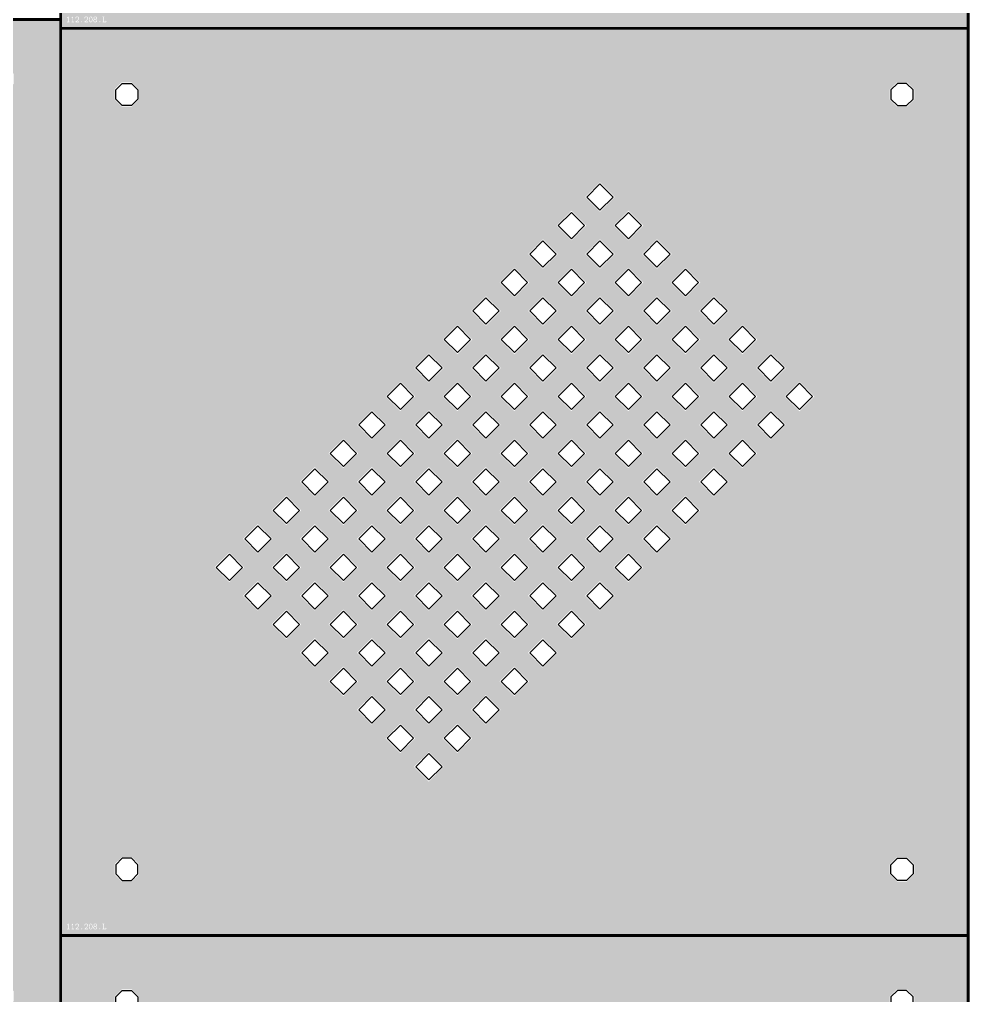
# Model space of a CAD drawing. Extents: x -50800 to 50800, y -50800 to 50800.
# Drawn here: x -3385 to 4925, y 25177 to 33655 of the extents above; entities that cross this region are included whole.
import ezdxf

# ---------------------------------------------------------------- set-up
doc = ezdxf.new("R2010")
doc.units = 13
doc.header["$MEASUREMENT"] = 0
doc.layers.get('0').update_dxf_attribs({"color": 6})
doc.layers.add('L14D0 Au', color=2, linetype='Continuous', transparency=0.6)
doc.layers.add('L16D0 Col', color=254, linetype='Continuous')
doc.layers.add('L20D0 Key', color=8, linetype='Continuous')

# ---------------------------------------------------------------- blocks, each defined once
blk = doc.blocks.new('128.70.L.RIE')
at = {"layer": 'L16D0 Col', "const_width": 25}
blk.add_lwpolyline([(9000, 0), (0, 0), (0, 9000), (9000, 9000)], close=True, dxfattribs=at)
blk = doc.blocks.new('128.130.L.RIE')
at = {"layer": 'L14D0 Au'}
h = blk.add_hatch(color=256, dxfattribs=at)
h.paths.add_polyline_path([(304.7, 90.7), (300, 93.9), (298.4, 94), (294.1, 92.4), (290.9, 88.2), (288.9, 83.3), (287.8, 77.4), (287.7, 74.2), (288.2, 67.6), (289.5, 62.1), (291.7, 57.4), (292.1, 56.7), (296.3, 53), (298.4, 52.5), (302.8, 54.2), (306.3, 59.2), (306.3, 59.4), (308.2, 64.4), (309.2, 70.3), (309.4, 74.2), (308.9, 80.6), (307.4, 86), (304.8, 90.3)], flags=0)
h.paths.add_polyline_path([(559.4, 409.3), (471.5, 409.3), (409.3, 471.5), (409.3, 559.4), (471.5, 621.5), (559.4, 621.5), (621.5, 559.4), (621.5, 471.5)], flags=16)
h.paths.add_polyline_path([(8528.5, 8378.5), (8440.6, 8378.5), (8378.5, 8440.6), (8378.5, 8528.5), (8440.6, 8590.7), (8528.5, 8590.7), (8590.7, 8528.5), (8590.7, 8440.6)], flags=16)
h.paths.add_polyline_path([(8528.5, 409.3), (8440.6, 409.3), (8378.5, 471.5), (8378.5, 559.4), (8440.6, 621.5), (8528.5, 621.5), (8590.7, 559.4), (8590.7, 471.5)], flags=16)
h.paths.add_polyline_path([(559.4, 8378.5), (471.5, 8378.5), (409.3, 8440.6), (409.3, 8528.5), (471.5, 8590.7), (559.4, 8590.7), (621.5, 8528.5), (621.5, 8440.6)], flags=16)
h.paths.add_polyline_path([(62.2, 95.9), (62.7, 96.9), (64.9, 98.8), (67, 95.4), (67, 53.5), (73.8, 53.5), (76.8, 51.2), (73.8, 48.8), (55.4, 48.8), (52.2, 51.2), (55.4, 53.5), (62, 53.5), (62, 87.8), (61.8, 87.7), (57, 84.8), (54.3, 84.3), (51.9, 86.6), (54.6, 89), (58.6, 90.8)], flags=16)
h.paths.add_polyline_path([(157, 57.4), (153.8, 52.8), (152.6, 51.7), (147.9, 49), (142.6, 48), (141.7, 48), (136.2, 48.8), (131.6, 51.2), (129.1, 53.5), (126.2, 58.4), (125.6, 62.8), (126.7, 68), (130.4, 72.2), (130.6, 72.5), (135.7, 75), (136.2, 75.2), (130.8, 77.9), (127.6, 81.8), (127.2, 82.4), (126.6, 86), (127.9, 91), (131.5, 95.4), (136.3, 97.9), (141.7, 98.8), (147.4, 97.9), (152.1, 95.4), (154, 93.5), (156.7, 88.5), (157, 86), (155.5, 80.9), (151.6, 77.2), (147.4, 75.2), (152.8, 72.7), (156.3, 68.8), (157.5, 66.3), (158, 62.8)], flags=16)
h.paths.add_polyline_path([(251.2, 97.1), (256.4, 98.6), (259.6, 98.8), (265.3, 97.9), (269.7, 95.2), (271.2, 93.9), (273.4, 88.7), (273.6, 87.5), (272.4, 82.1), (269.2, 77.4), (268.7, 76.9), (266.8, 75.5), (271.5, 72.4), (274.6, 68), (275.2, 65.3), (275.6, 62.8), (274.6, 57.2), (271.4, 52.7), (270.5, 51.8), (265.8, 49), (260.4, 48), (259.6, 48), (253.7, 48.6), (248.8, 50.7), (246.1, 52.8), (243.3, 57.7), (243.1, 59.9), (245.6, 63.4), (246.1, 63.4), (249, 61.4), (249.2, 60.2), (248.7, 58.4), (248.5, 58.1), (250.8, 55), (255.6, 53), (259.6, 52.5), (265, 53.7), (268.8, 57.2), (269, 57.2), (270.7, 62.8), (269.2, 68), (267.2, 70.2), (262.5, 72.7), (259.3, 73), (255.7, 73), (252.9, 74.4), (252.9, 75.2), (254.5, 77.6), (254.7, 77.6), (255.4, 77.7), (259.1, 77.9), (264.3, 79.4), (267.7, 83.3), (268, 84.6), (268.5, 87.5), (266.3, 92), (264.6, 93), (259.6, 94), (253.5, 93), (250.7, 90.8), (251.2, 89.7), (251.4, 88.8), (249.2, 85.6), (248.3, 85.5), (245.3, 87.7), (245.1, 89), (246.6, 93.7)], flags=16)
h.paths.add_polyline_path([(298.4, 98.8), (303.3, 97.6), (307.5, 94), (309.4, 91.9), (311.7, 87.1), (313.4, 81.8), (314.2, 75.7), (314.2, 73.2), (313.7, 67), (312.6, 61.4), (310.4, 56.4), (308.5, 53.7), (304.2, 49.6), (299.4, 48), (298.4, 48), (293.7, 49), (289.4, 52.5), (287.7, 54.9), (285.2, 59.6), (283.6, 65), (282.8, 70.8), (282.8, 73.4), (283.1, 79.6), (284.5, 85.3), (286.7, 90.2), (288.5, 92.9), (292.9, 97.1), (297.6, 98.6)], flags=16)
h.paths.add_polyline_path([(359.8, 95.4), (363, 97.7), (374.5, 97.7), (377.5, 95.4), (374.5, 93), (370.4, 93), (370.4, 53.5), (388.7, 53.5), (388.7, 58.7), (390.1, 61.8), (391.3, 61.9), (393.8, 58.7), (393.8, 52.2), (392.4, 49.1), (390.8, 48.8), (363, 48.8), (359.8, 51.2), (363, 53.5), (365.5, 53.5), (365.5, 93), (363, 93)], flags=16)
h.paths.add_polyline_path([(341.5, 55.5), (342, 53.3), (339.8, 49.5), (337.6, 48.8), (333.9, 51.3), (333.4, 53.3), (335.9, 57.6), (337.8, 57.9)], flags=16)
h.paths.add_polyline_path([(218.7, 95.9), (219.2, 96.9), (221.6, 98.8), (223.8, 95.4), (223.8, 53.5), (230.5, 53.5), (233.5, 51.2), (230.5, 48.8), (212, 48.8), (209, 51.2), (212, 53.5), (218.7, 53.5), (218.7, 87.8), (218.6, 87.7), (213.7, 84.8), (211, 84.3), (208.6, 86.6), (211.3, 89), (215.4, 90.8)], flags=16)
h.paths.add_polyline_path([(184.8, 55.5), (185.3, 53.3), (183.1, 49.5), (180.9, 48.8), (177.2, 51.3), (176.7, 53.3), (179.4, 57.6), (181.1, 57.9)], flags=16)
h.paths.add_polyline_path([(91.6, 94.9), (96.3, 97.7), (101.7, 98.8), (107.2, 97.9), (112.1, 95.6), (115, 92.9), (117.7, 88), (118.3, 83.1), (117.5, 78.2), (115.3, 73.4), (111.8, 68.7), (109.6, 66.5), (95, 53.5), (113.3, 53.5), (114.3, 56.7), (115.8, 57), (118.3, 53.9), (118.3, 52.2), (116.7, 48.8), (90.1, 48.8), (86.9, 51.2), (88.1, 53.2), (104.7, 68.3), (109.3, 73.2), (112.1, 77.7), (113.1, 80.6), (113.3, 83.1), (112.1, 88.5), (108.2, 92.2), (107.7, 92.5), (102.5, 94), (101.2, 94), (96, 92.7), (93.3, 89.7), (92.3, 87), (93.1, 84.6), (90.9, 81.6), (90.1, 81.4), (87.2, 83.5), (86.9, 85), (88.1, 90.3)], flags=16)
h.paths.add_polyline_path([(4252.5, 2599.3), (4331.7, 2520.1), (4252.5, 2440.9), (4173.3, 2520.1)], flags=16)
h.paths.add_polyline_path([(4549.5, 2896.3), (4628.7, 2817.1), (4549.5, 2737.9), (4470.3, 2817.1)], flags=16)
h.paths.add_polyline_path([(4846.5, 3193.3), (4925.7, 3114.1), (4846.5, 3034.9), (4767.3, 3114.1)], flags=16)
h.paths.add_polyline_path([(5143.5, 3490.3), (5222.7, 3411.1), (5143.5, 3331.9), (5064.3, 3411.1)], flags=16)
h.paths.add_polyline_path([(4005, 2846.8), (4084.2, 2767.6), (4005, 2688.4), (3925.8, 2767.6)], flags=16)
h.paths.add_polyline_path([(4302, 3143.8), (4381.2, 3064.6), (4302, 2985.4), (4222.8, 3064.6)], flags=16)
h.paths.add_polyline_path([(4599, 3440.8), (4678.2, 3361.6), (4599, 3282.4), (4519.8, 3361.6)], flags=16)
h.paths.add_polyline_path([(4896, 3737.7), (4975.2, 3658.5), (4896, 3579.3), (4816.8, 3658.5)], flags=16)
h.paths.add_polyline_path([(3757.5, 3094.3), (3836.7, 3015.1), (3757.5, 2935.9), (3678.3, 3015.1)], flags=16)
h.paths.add_polyline_path([(4054.5, 3391.3), (4133.7, 3312.1), (4054.5, 3232.9), (3975.3, 3312.1)], flags=16)
h.paths.add_polyline_path([(4351.5, 3688.2), (4430.7, 3609), (4351.5, 3529.8), (4272.3, 3609)], flags=16)
h.paths.add_polyline_path([(4648.5, 3985.2), (4727.7, 3906), (4648.5, 3826.8), (4569.3, 3906)], flags=16)
h.paths.add_polyline_path([(3510.1, 3341.8), (3589.2, 3262.6), (3510.1, 3183.4), (3430.9, 3262.6)], flags=16)
h.paths.add_polyline_path([(3807, 3638.7), (3886.2, 3559.5), (3807, 3480.4), (3727.8, 3559.5)], flags=16)
h.paths.add_polyline_path([(4104, 3935.7), (4183.2, 3856.5), (4104, 3777.3), (4024.8, 3856.5)], flags=16)
h.paths.add_polyline_path([(4401, 4232.7), (4480.2, 4153.5), (4401, 4074.3), (4321.8, 4153.5)], flags=16)
h.paths.add_polyline_path([(4747.5, 6400.7), (4668.3, 6479.9), (4747.5, 6559.1), (4826.7, 6479.9)], flags=16)
h.paths.add_polyline_path([(4450.5, 6103.7), (4371.3, 6182.9), (4450.5, 6262.1), (4529.7, 6182.9)], flags=16)
h.paths.add_polyline_path([(4153.5, 5806.7), (4074.3, 5885.9), (4153.5, 5965.1), (4232.7, 5885.9)], flags=16)
h.paths.add_polyline_path([(3856.5, 5509.7), (3777.3, 5588.9), (3856.5, 5668.1), (3935.7, 5588.9)], flags=16)
h.paths.add_polyline_path([(4995, 6153.2), (4915.8, 6232.4), (4995, 6311.6), (5074.2, 6232.4)], flags=16)
h.paths.add_polyline_path([(4698, 5856.2), (4618.8, 5935.4), (4698, 6014.6), (4777.2, 5935.4)], flags=16)
h.paths.add_polyline_path([(4401, 5559.2), (4321.8, 5638.4), (4401, 5717.6), (4480.2, 5638.4)], flags=16)
h.paths.add_polyline_path([(4104, 5262.3), (4024.8, 5341.5), (4104, 5420.7), (4183.2, 5341.5)], flags=16)
h.paths.add_polyline_path([(5242.5, 5905.7), (5163.3, 5984.9), (5242.5, 6064.1), (5321.7, 5984.9)], flags=16)
h.paths.add_polyline_path([(4945.5, 5608.7), (4866.3, 5687.9), (4945.5, 5767.1), (5024.7, 5687.9)], flags=16)
h.paths.add_polyline_path([(4648.5, 5311.8), (4569.3, 5391), (4648.5, 5470.2), (4727.7, 5391)], flags=16)
h.paths.add_polyline_path([(4351.5, 5014.8), (4272.3, 5094), (4351.5, 5173.2), (4430.7, 5094)], flags=16)
h.paths.add_polyline_path([(5489.9, 5658.2), (5410.8, 5737.4), (5489.9, 5816.6), (5569.1, 5737.4)], flags=16)
h.paths.add_polyline_path([(5193, 5361.3), (5113.8, 5440.5), (5193, 5519.6), (5272.2, 5440.5)], flags=16)
h.paths.add_polyline_path([(4896, 5064.3), (4816.8, 5143.5), (4896, 5222.7), (4975.2, 5143.5)], flags=16)
h.paths.add_polyline_path([(4599, 4767.3), (4519.8, 4846.5), (4599, 4925.7), (4678.2, 4846.5)], flags=16)
h.paths.add_polyline_path([(2520.1, 4173.3), (2440.9, 4252.5), (2520.1, 4331.7), (2599.3, 4252.5)], flags=16)
h.paths.add_polyline_path([(2817.1, 4470.3), (2737.9, 4549.5), (2817.1, 4628.7), (2896.3, 4549.5)], flags=16)
h.paths.add_polyline_path([(3114.1, 4767.3), (3034.9, 4846.5), (3114.1, 4925.7), (3193.3, 4846.5)], flags=16)
h.paths.add_polyline_path([(3411.1, 5064.3), (3331.9, 5143.5), (3411.1, 5222.7), (3490.3, 5143.5)], flags=16)
h.paths.add_polyline_path([(2767.6, 3925.8), (2688.4, 4005), (2767.6, 4084.2), (2846.8, 4005)], flags=16)
h.paths.add_polyline_path([(3064.6, 4222.8), (2985.4, 4302), (3064.6, 4381.2), (3143.8, 4302)], flags=16)
h.paths.add_polyline_path([(3361.6, 4519.8), (3282.4, 4599), (3361.6, 4678.2), (3440.8, 4599)], flags=16)
h.paths.add_polyline_path([(3658.5, 4816.8), (3579.3, 4896), (3658.5, 4975.2), (3737.7, 4896)], flags=16)
h.paths.add_polyline_path([(3015.1, 3678.3), (2935.9, 3757.5), (3015.1, 3836.7), (3094.3, 3757.5)], flags=16)
h.paths.add_polyline_path([(3312.1, 3975.3), (3232.9, 4054.5), (3312.1, 4133.7), (3391.3, 4054.5)], flags=16)
h.paths.add_polyline_path([(3609, 4272.3), (3529.8, 4351.5), (3609, 4430.7), (3688.2, 4351.5)], flags=16)
h.paths.add_polyline_path([(3906, 4569.3), (3826.8, 4648.5), (3906, 4727.7), (3985.2, 4648.5)], flags=16)
h.paths.add_polyline_path([(3262.6, 3430.9), (3183.4, 3510.1), (3262.6, 3589.2), (3341.8, 3510.1)], flags=16)
h.paths.add_polyline_path([(3559.5, 3727.8), (3480.4, 3807), (3559.5, 3886.2), (3638.7, 3807)], flags=16)
h.paths.add_polyline_path([(3856.5, 4024.8), (3777.3, 4104), (3856.5, 4183.2), (3935.7, 4104)], flags=16)
h.paths.add_polyline_path([(4153.5, 4321.8), (4074.3, 4401), (4153.5, 4480.2), (4232.7, 4401)], flags=16)
h.paths.add_polyline_path([(6479.9, 4826.7), (6559.1, 4747.5), (6479.9, 4668.3), (6400.7, 4747.5)], flags=16)
h.paths.add_polyline_path([(6182.9, 4529.7), (6262.1, 4450.5), (6182.9, 4371.3), (6103.7, 4450.5)], flags=16)
h.paths.add_polyline_path([(5885.9, 4232.7), (5965.1, 4153.5), (5885.9, 4074.3), (5806.7, 4153.5)], flags=16)
h.paths.add_polyline_path([(5588.9, 3935.7), (5668.1, 3856.5), (5588.9, 3777.3), (5509.7, 3856.5)], flags=16)
h.paths.add_polyline_path([(6232.4, 5074.2), (6311.6, 4995), (6232.4, 4915.8), (6153.2, 4995)], flags=16)
h.paths.add_polyline_path([(5935.4, 4777.2), (6014.6, 4698), (5935.4, 4618.8), (5856.2, 4698)], flags=16)
h.paths.add_polyline_path([(5638.4, 4480.2), (5717.6, 4401), (5638.4, 4321.8), (5559.2, 4401)], flags=16)
h.paths.add_polyline_path([(5341.5, 4183.2), (5420.7, 4104), (5341.5, 4024.8), (5262.3, 4104)], flags=16)
h.paths.add_polyline_path([(5984.9, 5321.7), (6064.1, 5242.5), (5984.9, 5163.3), (5905.7, 5242.5)], flags=16)
h.paths.add_polyline_path([(5687.9, 5024.7), (5767.1, 4945.5), (5687.9, 4866.3), (5608.7, 4945.5)], flags=16)
h.paths.add_polyline_path([(5391, 4727.7), (5470.2, 4648.5), (5391, 4569.3), (5311.8, 4648.5)], flags=16)
h.paths.add_polyline_path([(5094, 4430.7), (5173.2, 4351.5), (5094, 4272.3), (5014.8, 4351.5)], flags=16)
h.paths.add_polyline_path([(5737.4, 5569.1), (5816.6, 5489.9), (5737.4, 5410.8), (5658.2, 5489.9)], flags=16)
h.paths.add_polyline_path([(5440.5, 5272.2), (5519.6, 5193), (5440.5, 5113.8), (5361.3, 5193)], flags=16)
h.paths.add_polyline_path([(5143.5, 4975.2), (5222.7, 4896), (5143.5, 4816.8), (5064.3, 4896)], flags=16)
h.paths.add_polyline_path([(4846.5, 4678.2), (4925.7, 4599), (4846.5, 4519.8), (4767.3, 4599)], flags=16)
h.paths.add_polyline_path([(4698, 4529.7), (4777.2, 4450.5), (4698, 4371.3), (4618.8, 4450.5)], flags=16)
h.paths.add_polyline_path([(4995, 4826.7), (5074.2, 4747.5), (4995, 4668.3), (4915.8, 4747.5)], flags=16)
h.paths.add_polyline_path([(5292, 5123.7), (5371.2, 5044.5), (5292, 4965.3), (5212.8, 5044.5)], flags=16)
h.paths.add_polyline_path([(5588.9, 5420.7), (5668.1, 5341.5), (5588.9, 5262.3), (5509.7, 5341.5)], flags=16)
h.paths.add_polyline_path([(4945.5, 4282.2), (5024.7, 4203), (4945.5, 4123.8), (4866.3, 4203)], flags=16)
h.paths.add_polyline_path([(5242.5, 4579.2), (5321.7, 4500), (5242.5, 4420.8), (5163.3, 4500)], flags=16)
h.paths.add_polyline_path([(5539.4, 4876.2), (5618.6, 4797), (5539.4, 4717.8), (5460.3, 4797)], flags=16)
h.paths.add_polyline_path([(5836.4, 5173.2), (5915.6, 5094), (5836.4, 5014.8), (5757.2, 5094)], flags=16)
h.paths.add_polyline_path([(5193, 4034.7), (5272.2, 3955.5), (5193, 3876.3), (5113.8, 3955.5)], flags=16)
h.paths.add_polyline_path([(5489.9, 4331.7), (5569.1, 4252.5), (5489.9, 4173.3), (5410.8, 4252.5)], flags=16)
h.paths.add_polyline_path([(5786.9, 4628.7), (5866.1, 4549.5), (5786.9, 4470.3), (5707.7, 4549.5)], flags=16)
h.paths.add_polyline_path([(6083.9, 4925.7), (6163.1, 4846.5), (6083.9, 4767.3), (6004.7, 4846.5)], flags=16)
h.paths.add_polyline_path([(5440.5, 3787.2), (5519.6, 3708), (5440.5, 3628.8), (5361.3, 3708)], flags=16)
h.paths.add_polyline_path([(5737.4, 4084.2), (5816.6, 4005), (5737.4, 3925.8), (5658.2, 4005)], flags=16)
h.paths.add_polyline_path([(6034.4, 4381.2), (6113.6, 4302), (6034.4, 4222.8), (5955.2, 4302)], flags=16)
h.paths.add_polyline_path([(6331.4, 4678.2), (6410.6, 4599), (6331.4, 4519.8), (6252.2, 4599)], flags=16)
h.paths.add_polyline_path([(4302, 4470.3), (4222.8, 4549.5), (4302, 4628.7), (4381.2, 4549.5)], flags=16)
h.paths.add_polyline_path([(4005, 4173.3), (3925.8, 4252.5), (4005, 4331.7), (4084.2, 4252.5)], flags=16)
h.paths.add_polyline_path([(3708, 3876.3), (3628.8, 3955.5), (3708, 4034.7), (3787.2, 3955.5)], flags=16)
h.paths.add_polyline_path([(3411.1, 3579.3), (3331.9, 3658.5), (3411.1, 3737.7), (3490.3, 3658.5)], flags=16)
h.paths.add_polyline_path([(4054.5, 4717.8), (3975.3, 4797), (4054.5, 4876.2), (4133.7, 4797)], flags=16)
h.paths.add_polyline_path([(3757.5, 4420.8), (3678.3, 4500), (3757.5, 4579.2), (3836.7, 4500)], flags=16)
h.paths.add_polyline_path([(3460.6, 4123.8), (3381.4, 4203), (3460.6, 4282.2), (3539.7, 4203)], flags=16)
h.paths.add_polyline_path([(3163.6, 3826.8), (3084.4, 3906), (3163.6, 3985.2), (3242.8, 3906)], flags=16)
h.paths.add_polyline_path([(3807, 4965.3), (3727.8, 5044.5), (3807, 5123.7), (3886.2, 5044.5)], flags=16)
h.paths.add_polyline_path([(3510.1, 4668.3), (3430.9, 4747.5), (3510.1, 4826.7), (3589.2, 4747.5)], flags=16)
h.paths.add_polyline_path([(3213.1, 4371.3), (3133.9, 4450.5), (3213.1, 4529.7), (3292.3, 4450.5)], flags=16)
h.paths.add_polyline_path([(2916.1, 4074.3), (2836.9, 4153.5), (2916.1, 4232.7), (2995.3, 4153.5)], flags=16)
h.paths.add_polyline_path([(3559.5, 5212.8), (3480.4, 5292), (3559.5, 5371.2), (3638.7, 5292)], flags=16)
h.paths.add_polyline_path([(3262.6, 4915.8), (3183.4, 4995), (3262.6, 5074.2), (3341.8, 4995)], flags=16)
h.paths.add_polyline_path([(2965.6, 4618.8), (2886.4, 4698), (2965.6, 4777.2), (3044.8, 4698)], flags=16)
h.paths.add_polyline_path([(2668.6, 4321.8), (2589.4, 4401), (2668.6, 4480.2), (2747.8, 4401)], flags=16)
h.paths.add_polyline_path([(4450.5, 4618.8), (4371.3, 4698), (4450.5, 4777.2), (4529.7, 4698)], flags=16)
h.paths.add_polyline_path([(4747.5, 4915.8), (4668.3, 4995), (4747.5, 5074.2), (4826.7, 4995)], flags=16)
h.paths.add_polyline_path([(5044.5, 5212.8), (4965.3, 5292), (5044.5, 5371.2), (5123.7, 5292)], flags=16)
h.paths.add_polyline_path([(5341.5, 5509.7), (5262.3, 5588.9), (5341.5, 5668.1), (5420.7, 5588.9)], flags=16)
h.paths.add_polyline_path([(4203, 4866.3), (4123.8, 4945.5), (4203, 5024.7), (4282.2, 4945.5)], flags=16)
h.paths.add_polyline_path([(4500, 5163.3), (4420.8, 5242.5), (4500, 5321.7), (4579.2, 5242.5)], flags=16)
h.paths.add_polyline_path([(4797, 5460.3), (4717.8, 5539.4), (4797, 5618.6), (4876.2, 5539.4)], flags=16)
h.paths.add_polyline_path([(5094, 5757.2), (5014.8, 5836.4), (5094, 5915.6), (5173.2, 5836.4)], flags=16)
h.paths.add_polyline_path([(3955.5, 5113.8), (3876.3, 5193), (3955.5, 5272.2), (4034.7, 5193)], flags=16)
h.paths.add_polyline_path([(4252.5, 5410.8), (4173.3, 5489.9), (4252.5, 5569.1), (4331.7, 5489.9)], flags=16)
h.paths.add_polyline_path([(4549.5, 5707.7), (4470.3, 5786.9), (4549.5, 5866.1), (4628.7, 5786.9)], flags=16)
h.paths.add_polyline_path([(4846.5, 6004.7), (4767.3, 6083.9), (4846.5, 6163.1), (4925.7, 6083.9)], flags=16)
h.paths.add_polyline_path([(3708, 5361.3), (3628.8, 5440.5), (3708, 5519.6), (3787.2, 5440.5)], flags=16)
h.paths.add_polyline_path([(4005, 5658.2), (3925.8, 5737.4), (4005, 5816.6), (4084.2, 5737.4)], flags=16)
h.paths.add_polyline_path([(4302, 5955.2), (4222.8, 6034.4), (4302, 6113.6), (4381.2, 6034.4)], flags=16)
h.paths.add_polyline_path([(4599, 6252.2), (4519.8, 6331.4), (4599, 6410.6), (4678.2, 6331.4)], flags=16)
h.paths.add_polyline_path([(4549.5, 4381.2), (4628.7, 4302), (4549.5, 4222.8), (4470.3, 4302)], flags=16)
h.paths.add_polyline_path([(4252.5, 4084.2), (4331.7, 4005), (4252.5, 3925.8), (4173.3, 4005)], flags=16)
h.paths.add_polyline_path([(3955.5, 3787.2), (4034.7, 3708), (3955.5, 3628.8), (3876.3, 3708)], flags=16)
h.paths.add_polyline_path([(3658.5, 3490.3), (3737.7, 3411.1), (3658.5, 3331.9), (3579.3, 3411.1)], flags=16)
h.paths.add_polyline_path([(4797, 4133.7), (4876.2, 4054.5), (4797, 3975.3), (4717.8, 4054.5)], flags=16)
h.paths.add_polyline_path([(4500, 3836.7), (4579.2, 3757.5), (4500, 3678.3), (4420.8, 3757.5)], flags=16)
h.paths.add_polyline_path([(4203, 3539.7), (4282.2, 3460.6), (4203, 3381.4), (4123.8, 3460.6)], flags=16)
h.paths.add_polyline_path([(3906, 3242.8), (3985.2, 3163.6), (3906, 3084.4), (3826.8, 3163.6)], flags=16)
h.paths.add_polyline_path([(5044.5, 3886.2), (5123.7, 3807), (5044.5, 3727.8), (4965.3, 3807)], flags=16)
h.paths.add_polyline_path([(4747.5, 3589.2), (4826.7, 3510.1), (4747.5, 3430.9), (4668.3, 3510.1)], flags=16)
h.paths.add_polyline_path([(4450.5, 3292.3), (4529.7, 3213.1), (4450.5, 3133.9), (4371.3, 3213.1)], flags=16)
h.paths.add_polyline_path([(4153.5, 2995.3), (4232.7, 2916.1), (4153.5, 2836.9), (4074.3, 2916.1)], flags=16)
h.paths.add_polyline_path([(5292, 3638.7), (5371.2, 3559.5), (5292, 3480.4), (5212.8, 3559.5)], flags=16)
h.paths.add_polyline_path([(4995, 3341.8), (5074.2, 3262.6), (4995, 3183.4), (4915.8, 3262.6)], flags=16)
h.paths.add_polyline_path([(4698, 3044.8), (4777.2, 2965.6), (4698, 2886.4), (4618.8, 2965.6)], flags=16)
h.paths.add_polyline_path([(4401, 2747.8), (4480.2, 2668.6), (4401, 2589.4), (4321.8, 2668.6)], flags=16)
h.paths.add_polyline_path([(8990, 8990), (10, 8990), (10, 10), (8990, 10)])
h.paths.add_polyline_path([(135.5, 79.2), (140.7, 77.6), (141.7, 77.6), (147.3, 78.7), (150.6, 81.4), (152.1, 85.8), (150.3, 90.7), (147.9, 92.5), (142.7, 94), (141.7, 94), (136.3, 92.9), (133, 90.2), (131.5, 85.8), (133.5, 80.9)], flags=0)
h.paths.add_polyline_path([(134.6, 54.9), (139.7, 52.7), (141.7, 52.5), (147.3, 53.7), (151.1, 57), (153.1, 62.3), (153.1, 62.8), (151.6, 68), (148.9, 70.7), (143.7, 72.9), (141.7, 73), (136.3, 71.8), (132.5, 68.7), (130.4, 63.4), (130.4, 62.8), (132, 57.6)], flags=0)
at = {"layer": 'L16D0 Col', "const_width": 25}
blk.add_lwpolyline([(9000, 0), (0, 0), (0, 9000), (9000, 9000)], close=True, dxfattribs=at)
blk = doc.blocks.new('SMALLPOST')
at = {"layer": 'L20D0 Key'}
blk.add_lwpolyline([(-39.799, -96.083), (-96.083, -39.799), (-96.083, 39.799), (-39.799, 96.083), (39.799, 96.083), (96.083, 39.799), (96.083, -39.799), (39.799, -96.083)], close=True, dxfattribs=at)
blk = doc.blocks.new('112.208.L.RIE')
at = {"layer": 'L14D0 Au'}
h = blk.add_hatch(color=256, dxfattribs=at)
h.paths.add_polyline_path([(262.8, 98.3), (261.1, 98.5), (256.7, 96.8), (253.5, 92.8), (251.5, 87.7), (250.5, 81.8), (250.3, 78.6), (250.8, 72.1), (252.2, 66.5), (254.4, 61.8), (254.7, 61.3), (258.9, 57.4), (261.1, 56.9), (265.5, 58.6), (269, 63.7), (269, 63.8), (270.8, 68.9), (271.8, 74.8), (272, 78.6), (271.5, 85), (270, 90.6), (267.5, 94.9), (267.3, 95.1)], flags=0)
h.paths.add_polyline_path([(298.2, 57.1), (300.3, 56.9), (305.8, 58.1), (309.7, 61.5), (311.7, 66.7), (311.7, 67.2), (310.2, 72.4), (307.3, 75.1), (302.3, 77.3), (300.3, 77.5), (294.9, 76.3), (291, 73.1), (289, 67.9), (289, 67.2), (290.5, 62), (293.2, 59.3)], flags=0)
h.paths.add_polyline_path([(299.3, 82.2), (300.3, 82), (305.8, 83.2), (309, 86), (310.5, 90.2), (308.7, 95.1), (306.5, 97), (301.3, 98.5), (300.3, 98.5), (294.9, 97.3), (291.5, 94.6), (290, 90.2), (292, 85.5), (294, 83.7)], flags=0)
h.paths.add_polyline_path([(64.5, 101.3), (66.7, 103.2), (68.9, 99.8), (68.9, 58), (75.6, 58), (78.6, 55.6), (75.6, 53.4), (57.3, 53.4), (54.1, 55.6), (57.3, 58), (63.8, 58), (63.8, 92.3), (63.7, 92.1), (58.8, 89.2), (56.1, 88.7), (53.7, 91.1), (56.4, 93.4), (60.5, 95.3), (64, 100.3)], flags=16)
h.paths.add_polyline_path([(103.7, 101.3), (105.9, 103.2), (108.1, 99.8), (108.1, 58), (114.8, 58), (117.8, 55.6), (114.8, 53.4), (96.4, 53.4), (93.3, 55.6), (96.4, 58), (103, 58), (103, 92.3), (102.8, 92.1), (98, 89.2), (95.3, 88.7), (92.9, 91.1), (95.6, 93.4), (99.6, 95.3), (103.2, 100.3)], flags=16)
h.paths.add_polyline_path([(187.1, 57.8), (184.9, 53.9), (182.7, 53.4), (179, 55.8), (178.5, 57.8), (181.2, 62), (182.9, 62.3), (186.6, 60)], flags=16)
h.paths.add_polyline_path([(312.4, 57.3), (311.2, 56.1), (306.5, 53.4), (301.1, 52.4), (300.3, 52.4), (294.7, 53.2), (290.2, 55.6), (287.7, 58), (284.8, 62.8), (284.1, 67.2), (285.3, 72.4), (289, 76.8), (289.2, 77), (294.5, 79.6), (289.3, 82.3), (286.1, 86.4), (285.8, 86.9), (285.1, 90.4), (286.3, 95.6), (290, 99.8), (294.9, 102.3), (300.3, 103.2), (306, 102.3), (310.5, 99.8), (312.5, 98), (315.2, 92.9), (315.6, 90.4), (314.1, 85.4), (310.2, 81.7), (306, 79.6), (311.4, 77.1), (314.9, 73.3), (316.1, 70.7), (316.6, 67.2), (315.6, 61.8)], flags=16)
h.paths.add_polyline_path([(364.8, 102.2), (376.3, 102.2), (379.3, 99.8), (376.3, 97.6), (372.2, 97.6), (372.2, 58), (390.6, 58), (390.6, 63.2), (391.9, 66.2), (393.1, 66.4), (395.6, 63.2), (395.6, 56.6), (394.3, 53.6), (392.6, 53.4), (364.8, 53.4), (361.6, 55.6), (364.8, 58), (367.4, 58), (367.4, 97.6), (364.8, 97.6), (361.6, 99.8)], flags=16)
h.paths.add_polyline_path([(343.8, 57.8), (341.6, 53.9), (339.4, 53.4), (335.7, 55.8), (335.2, 57.8), (337.8, 62), (339.6, 62.3), (343.3, 60)], flags=16)
h.paths.add_polyline_path([(266, 102), (270.2, 98.6), (272, 96.3), (274.4, 91.6), (276, 86.2), (276.9, 80.1), (276.9, 77.8), (276.4, 71.4), (275.2, 65.9), (273, 61), (271.2, 58.1), (266.8, 54.1), (262.1, 52.4), (261.1, 52.4), (256.4, 53.6), (252.2, 56.9), (250.3, 59.3), (247.8, 64), (246.3, 69.4), (245.4, 75.3), (245.4, 77.8), (245.8, 84), (247.1, 89.7), (249.3, 94.6), (251.2, 97.5), (255.5, 101.5), (260.2, 103.2), (261.1, 103.2)], flags=16)
h.paths.add_polyline_path([(215.7, 102.2), (221.1, 103.2), (226.6, 102.3), (231.3, 100.2), (234.3, 97.3), (237, 92.4), (237.7, 87.7), (236.9, 82.7), (234.7, 77.8), (231.1, 73.1), (229, 70.9), (214.3, 58), (232.7, 58), (233.7, 61.3), (235.2, 61.5), (237.7, 58.3), (237.7, 56.6), (236, 53.4), (209.5, 53.4), (206.3, 55.6), (207.4, 57.6), (224.1, 72.9), (228.6, 77.6), (231.5, 82.3), (232.5, 85), (232.7, 87.7), (231.5, 92.9), (227.6, 96.8), (227.1, 97), (221.9, 98.5), (220.6, 98.5), (215.3, 97.1), (212.7, 94.1), (211.5, 91.4), (212.5, 89.2), (210.3, 86), (209.5, 85.9), (206.6, 87.9), (206.3, 89.6), (207.4, 94.8), (211, 99.3), (211, 99.5)], flags=16)
h.paths.add_polyline_path([(137.3, 102.2), (142.7, 103.2), (148.2, 102.3), (153.1, 100.2), (156, 97.3), (158.7, 92.4), (159.3, 87.7), (158.5, 82.7), (156.3, 77.8), (152.8, 73.1), (150.6, 70.9), (136, 58), (154.3, 58), (155.3, 61.3), (156.8, 61.5), (159.3, 58.3), (159.3, 56.6), (157.7, 53.4), (131.1, 53.4), (127.9, 55.6), (129.1, 57.6), (145.7, 72.9), (150.3, 77.6), (153.1, 82.3), (154.1, 85), (154.3, 87.7), (153.1, 92.9), (149.3, 96.8), (148.7, 97), (143.5, 98.5), (142.2, 98.5), (137, 97.1), (134.3, 94.1), (133.1, 91.4), (134.1, 89.2), (131.9, 86), (131.1, 85.9), (128.2, 87.9), (127.9, 89.6), (129.1, 94.8), (132.6, 99.3), (132.6, 99.5)], flags=16)
h.paths.add_polyline_path([(7349.9, 468), (7262, 468), (7199.8, 530.1), (7199.8, 618), (7262, 680.2), (7349.9, 680.2), (7412, 618), (7412, 530.1)], flags=16)
h.paths.add_polyline_path([(1712.6, 3573.7), (1841.3, 3445), (1712.6, 3316.3), (1583.9, 3445)], flags=16)
h.paths.add_polyline_path([(2207.6, 4068.7), (2336.3, 3940), (2207.6, 3811.3), (2078.9, 3940)], flags=16)
h.paths.add_polyline_path([(2702.6, 4563.7), (2831.3, 4435), (2702.6, 4306.3), (2573.9, 4435)], flags=16)
h.paths.add_polyline_path([(3197.5, 5058.6), (3326.2, 4929.9), (3197.5, 4801.3), (3068.8, 4929.9)], flags=16)
h.paths.add_polyline_path([(3692.5, 5553.6), (3821.2, 5424.9), (3692.5, 5296.2), (3563.8, 5424.9)], flags=16)
h.paths.add_polyline_path([(4187.5, 6048.6), (4316.2, 5919.9), (4187.5, 5791.2), (4058.8, 5919.9)], flags=16)
h.paths.add_polyline_path([(4682.5, 6543.6), (4811.2, 6414.9), (4682.5, 6286.2), (4553.8, 6414.9)], flags=16)
h.paths.add_polyline_path([(1960.1, 3326.2), (2088.8, 3197.5), (1960.1, 3068.8), (1831.4, 3197.5)], flags=16)
h.paths.add_polyline_path([(2455.1, 3821.2), (2583.8, 3692.5), (2455.1, 3563.8), (2326.4, 3692.5)], flags=16)
h.paths.add_polyline_path([(2950.1, 4316.2), (3078.7, 4187.5), (2950.1, 4058.8), (2821.4, 4187.5)], flags=16)
h.paths.add_polyline_path([(3445, 4811.2), (3573.7, 4682.5), (3445, 4553.8), (3316.3, 4682.5)], flags=16)
h.paths.add_polyline_path([(3940, 5306.1), (4068.7, 5177.4), (3940, 5048.7), (3811.3, 5177.4)], flags=16)
h.paths.add_polyline_path([(4435, 5801.1), (4563.7, 5672.4), (4435, 5543.7), (4306.3, 5672.4)], flags=16)
h.paths.add_polyline_path([(4929.9, 6296.1), (5058.6, 6167.4), (4929.9, 6038.7), (4801.3, 6167.4)], flags=16)
h.paths.add_polyline_path([(2207.6, 3078.7), (2336.3, 2950.1), (2207.6, 2821.4), (2078.9, 2950.1)], flags=16)
h.paths.add_polyline_path([(2702.6, 3573.7), (2831.3, 3445), (2702.6, 3316.3), (2573.9, 3445)], flags=16)
h.paths.add_polyline_path([(3197.5, 4068.7), (3326.2, 3940), (3197.5, 3811.3), (3068.8, 3940)], flags=16)
h.paths.add_polyline_path([(3692.5, 4563.7), (3821.2, 4435), (3692.5, 4306.3), (3563.8, 4435)], flags=16)
h.paths.add_polyline_path([(4187.5, 5058.6), (4316.2, 4929.9), (4187.5, 4801.3), (4058.8, 4929.9)], flags=16)
h.paths.add_polyline_path([(4682.5, 5553.6), (4811.2, 5424.9), (4682.5, 5296.2), (4553.8, 5424.9)], flags=16)
h.paths.add_polyline_path([(5177.4, 6048.6), (5306.1, 5919.9), (5177.4, 5791.2), (5048.7, 5919.9)], flags=16)
h.paths.add_polyline_path([(2455.1, 2831.3), (2583.8, 2702.6), (2455.1, 2573.9), (2326.4, 2702.6)], flags=16)
h.paths.add_polyline_path([(2950.1, 3326.2), (3078.7, 3197.5), (2950.1, 3068.8), (2821.4, 3197.5)], flags=16)
h.paths.add_polyline_path([(3445, 3821.2), (3573.7, 3692.5), (3445, 3563.8), (3316.3, 3692.5)], flags=16)
h.paths.add_polyline_path([(3940, 4316.2), (4068.7, 4187.5), (3940, 4058.8), (3811.3, 4187.5)], flags=16)
h.paths.add_polyline_path([(4435, 4811.2), (4563.7, 4682.5), (4435, 4553.8), (4306.3, 4682.5)], flags=16)
h.paths.add_polyline_path([(4929.9, 5306.1), (5058.6, 5177.4), (4929.9, 5048.7), (4801.3, 5177.4)], flags=16)
h.paths.add_polyline_path([(5424.9, 5801.1), (5553.6, 5672.4), (5424.9, 5543.7), (5296.2, 5672.4)], flags=16)
h.paths.add_polyline_path([(2702.6, 2583.8), (2831.3, 2455.1), (2702.6, 2326.4), (2573.9, 2455.1)], flags=16)
h.paths.add_polyline_path([(3197.5, 3078.7), (3326.2, 2950.1), (3197.5, 2821.4), (3068.8, 2950.1)], flags=16)
h.paths.add_polyline_path([(3692.5, 3573.7), (3821.2, 3445), (3692.5, 3316.3), (3563.8, 3445)], flags=16)
h.paths.add_polyline_path([(4187.5, 4068.7), (4316.2, 3940), (4187.5, 3811.3), (4058.8, 3940)], flags=16)
h.paths.add_polyline_path([(4682.5, 4563.7), (4811.2, 4435), (4682.5, 4306.3), (4553.8, 4435)], flags=16)
h.paths.add_polyline_path([(5177.4, 5058.6), (5306.1, 4929.9), (5177.4, 4801.3), (5048.7, 4929.9)], flags=16)
h.paths.add_polyline_path([(5672.4, 5553.6), (5801.1, 5424.9), (5672.4, 5296.2), (5543.7, 5424.9)], flags=16)
h.paths.add_polyline_path([(2950.1, 2336.3), (3078.7, 2207.6), (2950.1, 2078.9), (2821.4, 2207.6)], flags=16)
h.paths.add_polyline_path([(3445, 2831.3), (3573.7, 2702.6), (3445, 2573.9), (3316.3, 2702.6)], flags=16)
h.paths.add_polyline_path([(3940, 3326.2), (4068.7, 3197.5), (3940, 3068.8), (3811.3, 3197.5)], flags=16)
h.paths.add_polyline_path([(4435, 3821.2), (4563.7, 3692.5), (4435, 3563.8), (4306.3, 3692.5)], flags=16)
h.paths.add_polyline_path([(4929.9, 4316.2), (5058.6, 4187.5), (4929.9, 4058.8), (4801.3, 4187.5)], flags=16)
h.paths.add_polyline_path([(5424.9, 4811.2), (5553.6, 4682.5), (5424.9, 4553.8), (5296.2, 4682.5)], flags=16)
h.paths.add_polyline_path([(5919.9, 5306.1), (6048.6, 5177.4), (5919.9, 5048.7), (5791.2, 5177.4)], flags=16)
h.paths.add_polyline_path([(3197.5, 2088.8), (3326.2, 1960.1), (3197.5, 1831.4), (3068.8, 1960.1)], flags=16)
h.paths.add_polyline_path([(3692.5, 2583.8), (3821.2, 2455.1), (3692.5, 2326.4), (3563.8, 2455.1)], flags=16)
h.paths.add_polyline_path([(4187.5, 3078.7), (4316.2, 2950.1), (4187.5, 2821.4), (4058.8, 2950.1)], flags=16)
h.paths.add_polyline_path([(4682.5, 3573.7), (4811.2, 3445), (4682.5, 3316.3), (4553.8, 3445)], flags=16)
h.paths.add_polyline_path([(5177.4, 4068.7), (5306.1, 3940), (5177.4, 3811.3), (5048.7, 3940)], flags=16)
h.paths.add_polyline_path([(5672.4, 4563.7), (5801.1, 4435), (5672.4, 4306.3), (5543.7, 4435)], flags=16)
h.paths.add_polyline_path([(6167.4, 5058.6), (6296.1, 4929.9), (6167.4, 4801.3), (6038.7, 4929.9)], flags=16)
h.paths.add_polyline_path([(3445, 1841.3), (3573.7, 1712.6), (3445, 1583.9), (3316.3, 1712.6)], flags=16)
h.paths.add_polyline_path([(3940, 2336.3), (4068.7, 2207.6), (3940, 2078.9), (3811.3, 2207.6)], flags=16)
h.paths.add_polyline_path([(4435, 2831.3), (4563.7, 2702.6), (4435, 2573.9), (4306.3, 2702.6)], flags=16)
h.paths.add_polyline_path([(4929.9, 3326.2), (5058.6, 3197.5), (4929.9, 3068.8), (4801.3, 3197.5)], flags=16)
h.paths.add_polyline_path([(5424.9, 3821.2), (5553.6, 3692.5), (5424.9, 3563.8), (5296.2, 3692.5)], flags=16)
h.paths.add_polyline_path([(5919.9, 4316.2), (6048.6, 4187.5), (5919.9, 4058.8), (5791.2, 4187.5)], flags=16)
h.paths.add_polyline_path([(6414.9, 4811.2), (6543.6, 4682.5), (6414.9, 4553.8), (6286.2, 4682.5)], flags=16)
h.paths.add_polyline_path([(7262, 7412), (7349.9, 7412), (7412, 7349.9), (7412, 7262), (7349.9, 7199.8), (7262, 7199.8), (7199.8, 7262), (7199.8, 7349.9)], flags=16)
h.paths.add_polyline_path([(618, 468), (530.1, 468), (468, 530.1), (468, 618), (530.1, 680.2), (618, 680.2), (680.2, 618), (680.2, 530.1)], flags=16)
h.paths.add_polyline_path([(6167.4, 4563.7), (6296.1, 4435), (6167.4, 4306.3), (6038.7, 4435)], flags=16)
h.paths.add_polyline_path([(5672.4, 4068.7), (5801.1, 3940), (5672.4, 3811.3), (5543.7, 3940)], flags=16)
h.paths.add_polyline_path([(5177.4, 3573.7), (5306.1, 3445), (5177.4, 3316.3), (5048.7, 3445)], flags=16)
h.paths.add_polyline_path([(4682.5, 3078.7), (4811.2, 2950.1), (4682.5, 2821.4), (4553.8, 2950.1)], flags=16)
h.paths.add_polyline_path([(4187.5, 2583.8), (4316.2, 2455.1), (4187.5, 2326.4), (4058.8, 2455.1)], flags=16)
h.paths.add_polyline_path([(3692.5, 2088.8), (3821.2, 1960.1), (3692.5, 1831.4), (3563.8, 1960.1)], flags=16)
h.paths.add_polyline_path([(3197.5, 1593.8), (3326.2, 1465.1), (3197.5, 1336.4), (3068.8, 1465.1)], flags=16)
h.paths.add_polyline_path([(5919.9, 4811.2), (6048.6, 4682.5), (5919.9, 4553.8), (5791.2, 4682.5)], flags=16)
h.paths.add_polyline_path([(5424.9, 4316.2), (5553.6, 4187.5), (5424.9, 4058.8), (5296.2, 4187.5)], flags=16)
h.paths.add_polyline_path([(4929.9, 3821.2), (5058.6, 3692.5), (4929.9, 3563.8), (4801.3, 3692.5)], flags=16)
h.paths.add_polyline_path([(4435, 3326.2), (4563.7, 3197.5), (4435, 3068.8), (4306.3, 3197.5)], flags=16)
h.paths.add_polyline_path([(3940, 2831.3), (4068.7, 2702.6), (3940, 2573.9), (3811.3, 2702.6)], flags=16)
h.paths.add_polyline_path([(3445, 2336.3), (3573.7, 2207.6), (3445, 2078.9), (3316.3, 2207.6)], flags=16)
h.paths.add_polyline_path([(2950.1, 1841.3), (3078.7, 1712.6), (2950.1, 1583.9), (2821.4, 1712.6)], flags=16)
h.paths.add_polyline_path([(5672.4, 5058.6), (5801.1, 4929.9), (5672.4, 4801.3), (5543.7, 4929.9)], flags=16)
h.paths.add_polyline_path([(5177.4, 4563.7), (5306.1, 4435), (5177.4, 4306.3), (5048.7, 4435)], flags=16)
h.paths.add_polyline_path([(4682.5, 4068.7), (4811.2, 3940), (4682.5, 3811.3), (4553.8, 3940)], flags=16)
h.paths.add_polyline_path([(4187.5, 3573.7), (4316.2, 3445), (4187.5, 3316.3), (4058.8, 3445)], flags=16)
h.paths.add_polyline_path([(3692.5, 3078.7), (3821.2, 2950.1), (3692.5, 2821.4), (3563.8, 2950.1)], flags=16)
h.paths.add_polyline_path([(3197.5, 2583.8), (3326.2, 2455.1), (3197.5, 2326.4), (3068.8, 2455.1)], flags=16)
h.paths.add_polyline_path([(2702.6, 2088.8), (2831.3, 1960.1), (2702.6, 1831.4), (2573.9, 1960.1)], flags=16)
h.paths.add_polyline_path([(5424.9, 5306.1), (5553.6, 5177.4), (5424.9, 5048.7), (5296.2, 5177.4)], flags=16)
h.paths.add_polyline_path([(4929.9, 4811.2), (5058.6, 4682.5), (4929.9, 4553.8), (4801.3, 4682.5)], flags=16)
h.paths.add_polyline_path([(4435, 4316.2), (4563.7, 4187.5), (4435, 4058.8), (4306.3, 4187.5)], flags=16)
h.paths.add_polyline_path([(3940, 3821.2), (4068.7, 3692.5), (3940, 3563.8), (3811.3, 3692.5)], flags=16)
h.paths.add_polyline_path([(3445, 3326.2), (3573.7, 3197.5), (3445, 3068.8), (3316.3, 3197.5)], flags=16)
h.paths.add_polyline_path([(2950.1, 2831.3), (3078.7, 2702.6), (2950.1, 2573.9), (2821.4, 2702.6)], flags=16)
h.paths.add_polyline_path([(2455.1, 2336.3), (2583.8, 2207.6), (2455.1, 2078.9), (2326.4, 2207.6)], flags=16)
h.paths.add_polyline_path([(5177.4, 5553.6), (5306.1, 5424.9), (5177.4, 5296.2), (5048.7, 5424.9)], flags=16)
h.paths.add_polyline_path([(4682.5, 5058.6), (4811.2, 4929.9), (4682.5, 4801.3), (4553.8, 4929.9)], flags=16)
h.paths.add_polyline_path([(4187.5, 4563.7), (4316.2, 4435), (4187.5, 4306.3), (4058.8, 4435)], flags=16)
h.paths.add_polyline_path([(3692.5, 4068.7), (3821.2, 3940), (3692.5, 3811.3), (3563.8, 3940)], flags=16)
h.paths.add_polyline_path([(3197.5, 3573.7), (3326.2, 3445), (3197.5, 3316.3), (3068.8, 3445)], flags=16)
h.paths.add_polyline_path([(2702.6, 3078.7), (2831.3, 2950.1), (2702.6, 2821.4), (2573.9, 2950.1)], flags=16)
h.paths.add_polyline_path([(2207.6, 2583.8), (2336.3, 2455.1), (2207.6, 2326.4), (2078.9, 2455.1)], flags=16)
h.paths.add_polyline_path([(4929.9, 5801.1), (5058.6, 5672.4), (4929.9, 5543.7), (4801.3, 5672.4)], flags=16)
h.paths.add_polyline_path([(4435, 5306.1), (4563.7, 5177.4), (4435, 5048.7), (4306.3, 5177.4)], flags=16)
h.paths.add_polyline_path([(3940, 4811.2), (4068.7, 4682.5), (3940, 4553.8), (3811.3, 4682.5)], flags=16)
h.paths.add_polyline_path([(3445, 4316.2), (3573.7, 4187.5), (3445, 4058.8), (3316.3, 4187.5)], flags=16)
h.paths.add_polyline_path([(2950.1, 3821.2), (3078.7, 3692.5), (2950.1, 3563.8), (2821.4, 3692.5)], flags=16)
h.paths.add_polyline_path([(2455.1, 3326.2), (2583.8, 3197.5), (2455.1, 3068.8), (2326.4, 3197.5)], flags=16)
h.paths.add_polyline_path([(1960.1, 2831.3), (2088.8, 2702.6), (1960.1, 2573.9), (1831.4, 2702.6)], flags=16)
h.paths.add_polyline_path([(4682.5, 6048.6), (4811.2, 5919.9), (4682.5, 5791.2), (4553.8, 5919.9)], flags=16)
h.paths.add_polyline_path([(4187.5, 5553.6), (4316.2, 5424.9), (4187.5, 5296.2), (4058.8, 5424.9)], flags=16)
h.paths.add_polyline_path([(3692.5, 5058.6), (3821.2, 4929.9), (3692.5, 4801.3), (3563.8, 4929.9)], flags=16)
h.paths.add_polyline_path([(3197.5, 4563.7), (3326.2, 4435), (3197.5, 4306.3), (3068.8, 4435)], flags=16)
h.paths.add_polyline_path([(2702.6, 4068.7), (2831.3, 3940), (2702.6, 3811.3), (2573.9, 3940)], flags=16)
h.paths.add_polyline_path([(2207.6, 3573.7), (2336.3, 3445), (2207.6, 3316.3), (2078.9, 3445)], flags=16)
h.paths.add_polyline_path([(1712.6, 3078.7), (1841.3, 2950.1), (1712.6, 2821.4), (1583.9, 2950.1)], flags=16)
h.paths.add_polyline_path([(4435, 6296.1), (4563.7, 6167.4), (4435, 6038.7), (4306.3, 6167.4)], flags=16)
h.paths.add_polyline_path([(3940, 5801.1), (4068.7, 5672.4), (3940, 5543.7), (3811.3, 5672.4)], flags=16)
h.paths.add_polyline_path([(3445, 5306.1), (3573.7, 5177.4), (3445, 5048.7), (3316.3, 5177.4)], flags=16)
h.paths.add_polyline_path([(2950.1, 4811.2), (3078.7, 4682.5), (2950.1, 4553.8), (2821.4, 4682.5)], flags=16)
h.paths.add_polyline_path([(2455.1, 4316.2), (2583.8, 4187.5), (2455.1, 4058.8), (2326.4, 4187.5)], flags=16)
h.paths.add_polyline_path([(1960.1, 3821.2), (2088.8, 3692.5), (1960.1, 3563.8), (1831.4, 3692.5)], flags=16)
h.paths.add_polyline_path([(1465.1, 3326.2), (1593.8, 3197.5), (1465.1, 3068.8), (1336.4, 3197.5)], flags=16)
h.paths.add_polyline_path([(530.1, 7412), (618, 7412), (680.2, 7349.9), (680.2, 7262), (618, 7199.8), (530.1, 7199.8), (468, 7262), (468, 7349.9)], flags=16)
h.paths.add_polyline_path([(7870, 10), (7870, 7870), (10, 7870), (10, 10)])
at = {"layer": 'L16D0 Col', "const_width": 25}
blk.add_lwpolyline([(0, 7880), (7880, 7880), (7880, 0), (0, 0)], close=True, dxfattribs=at)
at = {"layer": 'L16D0 Col'}
for points in [[(4682.5, 6300.3), (4797, 6414.9), (4682.5, 6529.4), (4567.9, 6414.9)], [(4435, 6052.8), (4549.5, 6167.4), (4435, 6281.9), (4320.4, 6167.4)], [(4929.9, 6052.8), (5044.5, 6167.4), (4929.9, 6281.9), (4815.4, 6167.4)], [(4187.5, 5805.3), (4302, 5919.9), (4187.5, 6034.5), (4072.9, 5919.9)], [(4682.5, 5805.3), (4797, 5919.9), (4682.5, 6034.5), (4567.9, 5919.9)], [(5177.4, 5805.3), (5292, 5919.9), (5177.4, 6034.5), (5062.9, 5919.9)], [(3940, 5557.9), (4054.6, 5672.4), (3940, 5787), (3825.4, 5672.4)], [(4435, 5557.9), (4549.5, 5672.4), (4435, 5787), (4320.4, 5672.4)], [(4929.9, 5557.9), (5044.5, 5672.4), (4929.9, 5787), (4815.4, 5672.4)], [(5424.9, 5557.9), (5539.5, 5672.4), (5424.9, 5787), (5310.4, 5672.4)], [(3692.5, 5310.4), (3807.1, 5424.9), (3692.5, 5539.5), (3578, 5424.9)], [(4187.5, 5310.4), (4302, 5424.9), (4187.5, 5539.5), (4072.9, 5424.9)], [(4682.5, 5310.4), (4797, 5424.9), (4682.5, 5539.5), (4567.9, 5424.9)], [(5177.4, 5310.4), (5292, 5424.9), (5177.4, 5539.5), (5062.9, 5424.9)], [(5672.4, 5310.4), (5787, 5424.9), (5672.4, 5539.5), (5557.9, 5424.9)], [(3445, 5062.9), (3559.6, 5177.4), (3445, 5292), (3330.5, 5177.4)], [(3940, 5062.9), (4054.6, 5177.4), (3940, 5292), (3825.4, 5177.4)], [(4435, 5062.9), (4549.5, 5177.4), (4435, 5292), (4320.4, 5177.4)], [(4929.9, 5062.9), (5044.5, 5177.4), (4929.9, 5292), (4815.4, 5177.4)], [(5424.9, 5062.9), (5539.5, 5177.4), (5424.9, 5292), (5310.4, 5177.4)], [(5919.9, 5062.9), (6034.5, 5177.4), (5919.9, 5292), (5805.3, 5177.4)], [(3197.5, 4815.4), (3312.1, 4929.9), (3197.5, 5044.5), (3083, 4929.9)], [(3692.5, 4815.4), (3807.1, 4929.9), (3692.5, 5044.5), (3578, 4929.9)], [(4187.5, 4815.4), (4302, 4929.9), (4187.5, 5044.5), (4072.9, 4929.9)], [(4682.5, 4815.4), (4797, 4929.9), (4682.5, 5044.5), (4567.9, 4929.9)], [(5177.4, 4815.4), (5292, 4929.9), (5177.4, 5044.5), (5062.9, 4929.9)], [(5672.4, 4815.4), (5787, 4929.9), (5672.4, 5044.5), (5557.9, 4929.9)], [(6167.4, 4815.4), (6281.9, 4929.9), (6167.4, 5044.5), (6052.8, 4929.9)], [(2950.1, 4567.9), (3064.6, 4682.5), (2950.1, 4797), (2835.5, 4682.5)], [(3445, 4567.9), (3559.6, 4682.5), (3445, 4797), (3330.5, 4682.5)], [(3940, 4567.9), (4054.6, 4682.5), (3940, 4797), (3825.4, 4682.5)], [(4435, 4567.9), (4549.5, 4682.5), (4435, 4797), (4320.4, 4682.5)], [(4929.9, 4567.9), (5044.5, 4682.5), (4929.9, 4797), (4815.4, 4682.5)], [(5424.9, 4567.9), (5539.5, 4682.5), (5424.9, 4797), (5310.4, 4682.5)], [(5919.9, 4567.9), (6034.5, 4682.5), (5919.9, 4797), (5805.3, 4682.5)], [(6414.9, 4567.9), (6529.4, 4682.5), (6414.9, 4797), (6300.3, 4682.5)], [(2702.6, 4320.4), (2817.1, 4435), (2702.6, 4549.5), (2588, 4435)], [(3197.5, 4320.4), (3312.1, 4435), (3197.5, 4549.5), (3083, 4435)], [(3692.5, 4320.4), (3807.1, 4435), (3692.5, 4549.5), (3578, 4435)], [(4187.5, 4320.4), (4302, 4435), (4187.5, 4549.5), (4072.9, 4435)], [(4682.5, 4320.4), (4797, 4435), (4682.5, 4549.5), (4567.9, 4435)], [(5177.4, 4320.4), (5292, 4435), (5177.4, 4549.5), (5062.9, 4435)], [(5672.4, 4320.4), (5787, 4435), (5672.4, 4549.5), (5557.9, 4435)], [(6167.4, 4320.4), (6281.9, 4435), (6167.4, 4549.5), (6052.8, 4435)], [(2455.1, 4072.9), (2569.6, 4187.5), (2455.1, 4302), (2340.5, 4187.5)], [(2950.1, 4072.9), (3064.6, 4187.5), (2950.1, 4302), (2835.5, 4187.5)], [(3445, 4072.9), (3559.6, 4187.5), (3445, 4302), (3330.5, 4187.5)], [(3940, 4072.9), (4054.6, 4187.5), (3940, 4302), (3825.4, 4187.5)], [(4435, 4072.9), (4549.5, 4187.5), (4435, 4302), (4320.4, 4187.5)], [(4929.9, 4072.9), (5044.5, 4187.5), (4929.9, 4302), (4815.4, 4187.5)], [(5424.9, 4072.9), (5539.5, 4187.5), (5424.9, 4302), (5310.4, 4187.5)], [(5919.9, 4072.9), (6034.5, 4187.5), (5919.9, 4302), (5805.3, 4187.5)], [(2207.6, 3825.4), (2322.1, 3940), (2207.6, 4054.6), (2093, 3940)], [(2702.6, 3825.4), (2817.1, 3940), (2702.6, 4054.6), (2588, 3940)], [(3197.5, 3825.4), (3312.1, 3940), (3197.5, 4054.6), (3083, 3940)], [(3692.5, 3825.4), (3807.1, 3940), (3692.5, 4054.6), (3578, 3940)], [(4187.5, 3825.4), (4302, 3940), (4187.5, 4054.6), (4072.9, 3940)], [(4682.5, 3825.4), (4797, 3940), (4682.5, 4054.6), (4567.9, 3940)], [(5177.4, 3825.4), (5292, 3940), (5177.4, 4054.6), (5062.9, 3940)], [(5672.4, 3825.4), (5787, 3940), (5672.4, 4054.6), (5557.9, 3940)], [(1960.1, 3578), (2074.7, 3692.5), (1960.1, 3807.1), (1845.5, 3692.5)], [(2455.1, 3578), (2569.6, 3692.5), (2455.1, 3807.1), (2340.5, 3692.5)], [(2950.1, 3578), (3064.6, 3692.5), (2950.1, 3807.1), (2835.5, 3692.5)], [(3445, 3578), (3559.6, 3692.5), (3445, 3807.1), (3330.5, 3692.5)], [(3940, 3578), (4054.6, 3692.5), (3940, 3807.1), (3825.4, 3692.5)], [(4435, 3578), (4549.5, 3692.5), (4435, 3807.1), (4320.4, 3692.5)], [(4929.9, 3578), (5044.5, 3692.5), (4929.9, 3807.1), (4815.4, 3692.5)], [(5424.9, 3578), (5539.5, 3692.5), (5424.9, 3807.1), (5310.4, 3692.5)], [(1712.6, 3330.5), (1827.2, 3445), (1712.6, 3559.6), (1598.1, 3445)], [(2207.6, 3330.5), (2322.1, 3445), (2207.6, 3559.6), (2093, 3445)], [(2702.6, 3330.5), (2817.1, 3445), (2702.6, 3559.6), (2588, 3445)], [(3197.5, 3330.5), (3312.1, 3445), (3197.5, 3559.6), (3083, 3445)], [(3692.5, 3330.5), (3807.1, 3445), (3692.5, 3559.6), (3578, 3445)], [(4187.5, 3330.5), (4302, 3445), (4187.5, 3559.6), (4072.9, 3445)], [(4682.5, 3330.5), (4797, 3445), (4682.5, 3559.6), (4567.9, 3445)], [(5177.4, 3330.5), (5292, 3445), (5177.4, 3559.6), (5062.9, 3445)], [(1465.1, 3083), (1579.7, 3197.5), (1465.1, 3312.1), (1350.6, 3197.5)], [(1960.1, 3083), (2074.7, 3197.5), (1960.1, 3312.1), (1845.5, 3197.5)], [(2455.1, 3083), (2569.6, 3197.5), (2455.1, 3312.1), (2340.5, 3197.5)], [(2950.1, 3083), (3064.6, 3197.5), (2950.1, 3312.1), (2835.5, 3197.5)], [(3445, 3083), (3559.6, 3197.5), (3445, 3312.1), (3330.5, 3197.5)], [(3940, 3083), (4054.6, 3197.5), (3940, 3312.1), (3825.4, 3197.5)], [(4435, 3083), (4549.5, 3197.5), (4435, 3312.1), (4320.4, 3197.5)], [(4929.9, 3083), (5044.5, 3197.5), (4929.9, 3312.1), (4815.4, 3197.5)], [(1712.6, 2835.5), (1827.2, 2950.1), (1712.6, 3064.6), (1598.1, 2950.1)], [(2207.6, 2835.5), (2322.1, 2950.1), (2207.6, 3064.6), (2093, 2950.1)], [(2702.6, 2835.5), (2817.1, 2950.1), (2702.6, 3064.6), (2588, 2950.1)], [(3197.5, 2835.5), (3312.1, 2950.1), (3197.5, 3064.6), (3083, 2950.1)], [(3692.5, 2835.5), (3807.1, 2950.1), (3692.5, 3064.6), (3578, 2950.1)], [(4187.5, 2835.5), (4302, 2950.1), (4187.5, 3064.6), (4072.9, 2950.1)], [(4682.5, 2835.5), (4797, 2950.1), (4682.5, 3064.6), (4567.9, 2950.1)], [(1960.1, 2588), (2074.7, 2702.6), (1960.1, 2817.1), (1845.5, 2702.6)], [(2455.1, 2588), (2569.6, 2702.6), (2455.1, 2817.1), (2340.5, 2702.6)], [(2950.1, 2588), (3064.6, 2702.6), (2950.1, 2817.1), (2835.5, 2702.6)], [(3445, 2588), (3559.6, 2702.6), (3445, 2817.1), (3330.5, 2702.6)], [(3940, 2588), (4054.6, 2702.6), (3940, 2817.1), (3825.4, 2702.6)], [(4435, 2588), (4549.5, 2702.6), (4435, 2817.1), (4320.4, 2702.6)], [(2207.6, 2340.5), (2322.1, 2455.1), (2207.6, 2569.6), (2093, 2455.1)], [(2702.6, 2340.5), (2817.1, 2455.1), (2702.6, 2569.6), (2588, 2455.1)], [(3197.5, 2340.5), (3312.1, 2455.1), (3197.5, 2569.6), (3083, 2455.1)], [(3692.5, 2340.5), (3807.1, 2455.1), (3692.5, 2569.6), (3578, 2455.1)], [(4187.5, 2340.5), (4302, 2455.1), (4187.5, 2569.6), (4072.9, 2455.1)], [(2455.1, 2093), (2569.6, 2207.6), (2455.1, 2322.1), (2340.5, 2207.6)], [(2950.1, 2093), (3064.6, 2207.6), (2950.1, 2322.1), (2835.5, 2207.6)], [(3445, 2093), (3559.6, 2207.6), (3445, 2322.1), (3330.5, 2207.6)], [(3940, 2093), (4054.6, 2207.6), (3940, 2322.1), (3825.4, 2207.6)], [(2702.6, 1845.5), (2817.1, 1960.1), (2702.6, 2074.7), (2588, 1960.1)], [(3197.5, 1845.5), (3312.1, 1960.1), (3197.5, 2074.7), (3083, 1960.1)], [(3692.5, 1845.5), (3807.1, 1960.1), (3692.5, 2074.7), (3578, 1960.1)], [(2950.1, 1598.1), (3064.6, 1712.6), (2950.1, 1827.2), (2835.5, 1712.6)], [(3445, 1598.1), (3559.6, 1712.6), (3445, 1827.2), (3330.5, 1712.6)], [(3197.5, 1350.6), (3312.1, 1465.1), (3197.5, 1579.7), (3083, 1465.1)]]:
    blk.add_lwpolyline(points, close=True, dxfattribs=at)
at = {"rotation": 180}
blk.add_blockref('SMALLPOST', (574.1, 7305.9), dxfattribs=at)
at = {"xscale": -1, "rotation": 180}
blk.add_blockref('SMALLPOST', (7305.9, 7305.9), dxfattribs=at)
at = {"xscale": -1}
blk.add_blockref('SMALLPOST', (574.1, 574.1), dxfattribs=at)
blk.add_blockref('SMALLPOST', (7305.9, 574.1))

msp = doc.modelspace()

# ---------------------------------------------------------------- linework, layer by layer
msp.add_circle((0, 0), 50800)

# ---------------------------------------------------------------- block references
at = {"layer": 'L14D0 Au'}
for name, p in [('128.70.L.RIE', (-12027.5, 33655.3)), ('112.208.L.RIE', (-3027.5, 33578.3)), ('128.130.L.RIE', (-12027.5, 24655.3)), ('112.208.L.RIE', (-3027.5, 25698.3)), ('112.208.L.RIE', (-3027.5, 17818.3))]:
    msp.add_blockref(name, p, dxfattribs=at)

doc.saveas('drawing.dxf')
